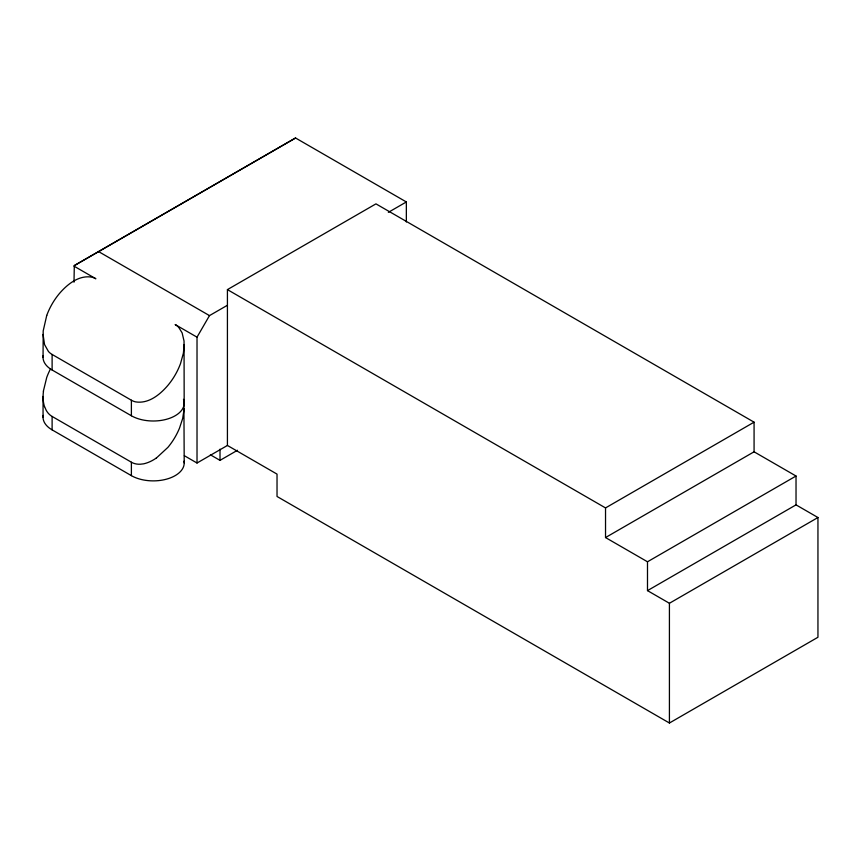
<?xml version="1.0" encoding="UTF-8"?>
<svg xmlns="http://www.w3.org/2000/svg" width="861" height="861" viewBox="0 0 861 861"><rect width="100%" height="100%" fill="white"/><g stroke="black" fill="none" stroke-linecap="round" stroke-linejoin="round"><path stroke-width="1.29" d="M43.05 417.241L43.05 396.458M43.05 357.369L43.19 330.936L46.742 315.417M184.179 403.938L184.039 341.042L182.123 332.873L178.819 327.514A22.354 18.253 -59.9 0 0 175.149 324.543L197.018 337.168L197.018 463.014L184.351 455.706M184.2 344.529L183.382 353.236L180.519 363.579A60.722 49.583 -59.9 0 1 167.906 385.362C160.06 394.575 148.705 403.884 135.801 401.915A22.354 18.253 -59.9 0 1 131.389 400.225L52.112 354.452A22.354 18.253 -59.9 0 1 48.442 351.482L44.557 344.583L43.05 334.455M184.211 463.014L183.888 401.581M184.168 408.652L182.693 418.424L179.529 428.068A61.217 49.981 -59.9 0 1 176.333 434.859A60.313 49.238 -59.9 0 1 174.234 438.54A60.679 49.551 -59.9 0 1 167.917 447.354L156.228 458.181M43.362 391.195L46.742 377.398A60.679 49.551 -59.9 0 1 50.39 369.111M73.992 282.204L74.315 265.586L295.549 137.986L406.349 201.958L406.349 221.987M197.018 337.168L209.481 315.61L227.422 305.257M74.315 265.586L295.549 137.986M227.422 289.619L375.956 203.863L754.075 422.17L754.075 451.799L605.531 537.555L605.531 507.925L227.422 289.619L227.422 445.46L277.027 474.11L277.027 496.474L669.417 723.014L817.95 637.258L817.95 517.526L796.027 504.869L647.494 590.624L647.494 561.781L796.027 476.025L796.027 504.869M388.343 212.355L406.349 201.958M197.018 463.014L227.422 445.46M210.385 454.802L220.007 460.366L237.475 450.271M605.531 507.925L754.075 422.17M647.494 590.624L669.417 603.281L817.95 517.526M754.075 451.799L796.027 476.025M605.531 537.555L647.494 561.781M98.681 251.649L209.481 315.61M73.992 266.135L95.872 278.77A22.354 18.253 -59.9 0 0 91.46 277.081C78.555 275.1 67.212 284.431 59.334 293.623A60.722 49.583 -59.9 0 0 46.752 315.417M43.211 355.518A30.942 17.866 0 0 0 52.112 369.993L131.389 415.766A30.942 17.866 0 0 0 168.11 418.812A30.942 17.866 0 0 0 183.49 399.31M43.211 415.4A30.942 17.866 0 0 0 52.112 429.876L131.389 475.649A30.942 17.866 0 0 0 166.571 479.146A30.942 17.866 0 0 0 184.039 461.173M44.557 406.564L46.214 410.32A23.043 18.813 -59.9 0 0 52.101 416.466M669.417 603.281L669.417 723.014M220.007 449.173L220.007 460.366M131.389 400.225L131.389 415.766M131.389 475.649L131.389 462.206L52.112 416.444L52.112 429.876M52.112 354.452L52.112 369.993M44.46 406.629A36.786 30.038 -59.9 0 1 43.48 391.195M131.367 462.249A23.258 18.996 -59.9 0 0 140.44 464.208L143.712 463.821A36.28 29.618 -59.9 0 0 156.196 458.106"/></g></svg>
